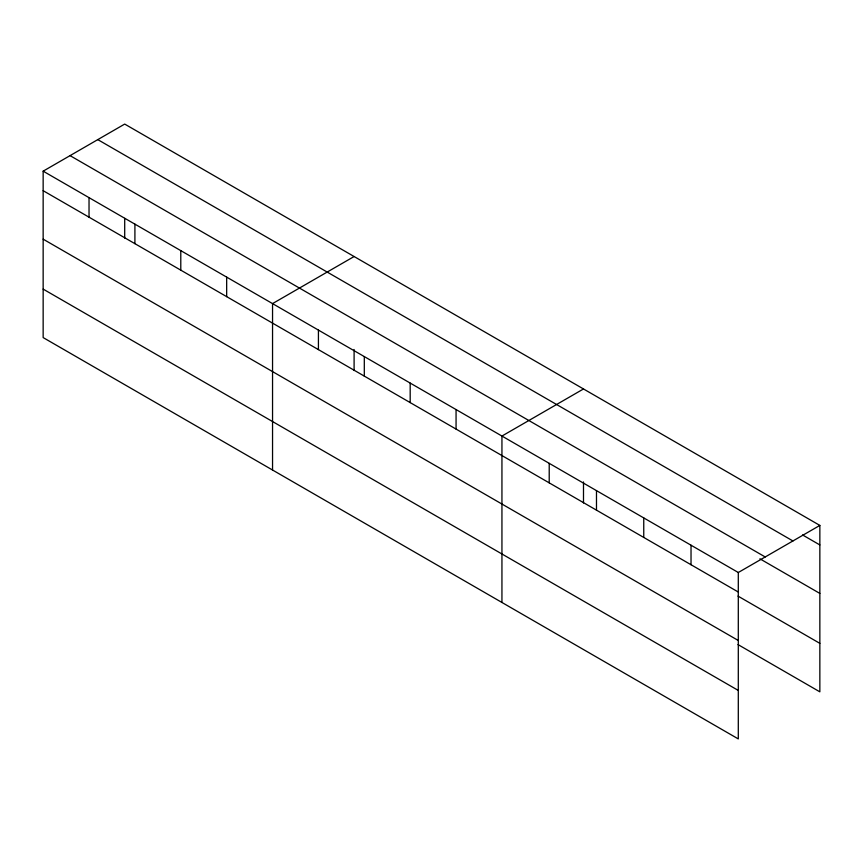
<?xml version="1.0" encoding="UTF-8"?>
<svg xmlns="http://www.w3.org/2000/svg" width="863" height="863" viewBox="0 0 863 863"><rect width="100%" height="100%" fill="white"/><g stroke="black" fill="none" stroke-linecap="round" stroke-linejoin="round"><path stroke-width="1.29" d="M738.297 640.497L738.297 572.503L43.15 171.165L43.15 337.584L738.297 738.922L738.297 640.497L43.15 239.159M737.994 644.575L819.85 691.835L819.85 525.416L124.704 124.078L43.15 171.165M354.1 256.527L272.546 303.603L272.546 470.022M583.496 388.965L501.942 436.052L501.942 602.46M738.297 572.503L819.85 525.416M802.558 534.952L819.85 544.941M97.789 139.623L792.935 540.961M70.065 155.631L765.211 556.969M759.893 558.803L819.85 593.42M43.15 190.691L738.297 592.029M737.994 596.096L819.85 643.356M43.15 289.105L738.297 690.443M691.026 545.211L691.026 564.736M643.755 517.919L643.755 537.444M596.484 490.637L596.484 510.152M583.496 481.932L583.496 502.956M549.213 463.345L549.213 482.859M456.063 409.558L456.063 429.084M410.184 383.075L410.184 402.6M364.305 356.581L364.305 376.106M354.1 349.493L354.1 370.518M318.425 330.098L318.425 349.623M226.667 277.12L226.667 296.645M180.788 250.637L180.788 270.151M134.908 224.143L134.908 243.668M124.704 218.361L124.704 238.08M89.029 197.659L89.029 217.174"/></g></svg>
